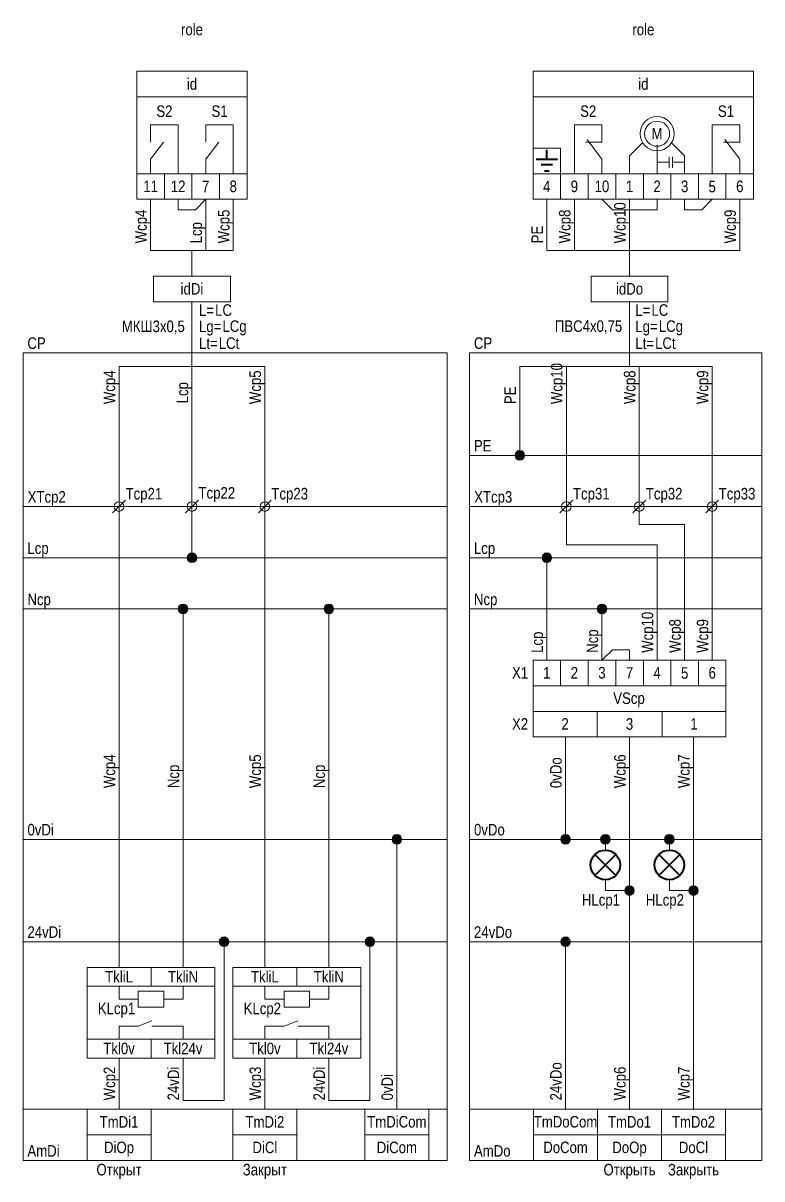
# Model space of a CAD drawing. Header units: millimetres. Extents: x 20 to 403, y -186 to -5.
# Drawn here: x 108.2 to 223.7, y -186.1 to -5.5 of the extents above; entities that cross this region are included whole.
import ezdxf

# ---------------------------------------------------------------- set-up
doc = ezdxf.new("R2010")
doc.units = ezdxf.units.MM
doc.header["$MEASUREMENT"] = 0
doc.linetypes.add('1_1', pattern=[2000, 1000, -1000])
doc.linetypes.add('4_2_1_2', pattern=[6702.777624, 3527.777672, -1763.888836, 0, -1411.111116])
for name, color, linetype in [('cp_params_di', 7, 'Continuous'), ('cp_params_do', 7, 'Continuous'), ('cp_static_ai', 7, 'Continuous'), ('cp_static_di', 7, 'Continuous'), ('cp_static_do', 7, 'Continuous'), ('id_hint', 7, 'Continuous'), ('id_params_di', 7, 'Continuous'), ('id_params_do', 7, 'Continuous'), ('id_static_di', 7, 'Continuous'), ('id_static_do', 7, 'Continuous')]:
    doc.layers.add(name, color=color, linetype=linetype)
doc.styles.add('СГЕНЕРИР_СТИЛЬ_1', font='ARIALN.TTF')

msp = doc.modelspace()

# ---------------------------------------------------------------- hatches: boundary and pattern name
at = {"layer": 'cp_static_di', "linetype": 'Continuous', "lineweight": 0, "true_color": 0x000000}
for points in [[(133.89, -89), (133.94, -89.29), (134.11, -89.53), (134.35, -89.69), (134.64, -89.75), (134.92, -89.69), (135.17, -89.53), (135.33, -89.29), (135.39, -89), (135.33, -88.71), (135.17, -88.47), (134.92, -88.31), (134.64, -88.25), (134.35, -88.31), (134.11, -88.47), (133.94, -88.71)], [(132.49, -97), (132.54, -97.29), (132.71, -97.53), (132.95, -97.69), (133.24, -97.75), (133.52, -97.69), (133.77, -97.53), (133.93, -97.29), (133.99, -97), (133.93, -96.71), (133.77, -96.47), (133.52, -96.31), (133.24, -96.25), (132.95, -96.31), (132.71, -96.47), (132.54, -96.71)], [(155.29, -97), (155.34, -97.29), (155.51, -97.53), (155.75, -97.69), (156.04, -97.75), (156.32, -97.69), (156.57, -97.53), (156.73, -97.29), (156.79, -97), (156.73, -96.71), (156.57, -96.47), (156.32, -96.31), (156.04, -96.25), (155.75, -96.31), (155.51, -96.47), (155.34, -96.71)], [(165.92, -133), (165.98, -133.29), (166.14, -133.53), (166.39, -133.69), (166.67, -133.75), (166.96, -133.69), (167.21, -133.53), (167.37, -133.29), (167.42, -133), (167.37, -132.71), (167.21, -132.47), (166.96, -132.31), (166.67, -132.25), (166.39, -132.31), (166.14, -132.47), (165.98, -132.71)], [(138.91, -149), (138.97, -149.29), (139.13, -149.53), (139.37, -149.69), (139.66, -149.75), (139.95, -149.69), (140.19, -149.53), (140.35, -149.29), (140.41, -149), (140.35, -148.71), (140.19, -148.47), (139.95, -148.31), (139.66, -148.25), (139.37, -148.31), (139.13, -148.47), (138.97, -148.71)], [(161.71, -149), (161.77, -149.29), (161.93, -149.53), (162.17, -149.69), (162.46, -149.75), (162.75, -149.69), (162.99, -149.53), (163.15, -149.29), (163.21, -149), (163.15, -148.71), (162.99, -148.47), (162.75, -148.31), (162.46, -148.25), (162.17, -148.31), (161.93, -148.47), (161.77, -148.71)]]:
    msp.add_hatch(color=18, dxfattribs=at).paths.add_polyline_path(points)
at = {"layer": 'cp_static_do', "linetype": 'Continuous', "lineweight": 0, "true_color": 0x000000}
for points in [[(185.15, -73), (185.21, -73.29), (185.37, -73.53), (185.62, -73.69), (185.9, -73.75), (186.19, -73.69), (186.43, -73.53), (186.6, -73.29), (186.65, -73), (186.6, -72.71), (186.43, -72.47), (186.19, -72.31), (185.9, -72.25), (185.62, -72.31), (185.37, -72.47), (185.21, -72.71)], [(189.37, -89), (189.43, -89.29), (189.59, -89.53), (189.84, -89.69), (190.12, -89.75), (190.41, -89.69), (190.65, -89.53), (190.82, -89.29), (190.87, -89), (190.82, -88.71), (190.65, -88.47), (190.41, -88.31), (190.12, -88.25), (189.84, -88.31), (189.59, -88.47), (189.43, -88.71)], [(197.99, -97), (198.05, -97.29), (198.21, -97.53), (198.45, -97.69), (198.74, -97.75), (199.03, -97.69), (199.27, -97.53), (199.43, -97.29), (199.49, -97), (199.43, -96.71), (199.27, -96.47), (199.03, -96.31), (198.74, -96.25), (198.45, -96.31), (198.21, -96.47), (198.05, -96.71)], [(192.3, -133), (192.36, -133.29), (192.52, -133.53), (192.76, -133.69), (193.05, -133.75), (193.34, -133.69), (193.58, -133.53), (193.74, -133.29), (193.8, -133), (193.74, -132.71), (193.58, -132.47), (193.34, -132.31), (193.05, -132.25), (192.76, -132.31), (192.52, -132.47), (192.36, -132.71)], [(198.53, -133), (198.59, -133.29), (198.75, -133.53), (198.99, -133.69), (199.28, -133.75), (199.57, -133.69), (199.81, -133.53), (199.97, -133.29), (200.03, -133), (199.97, -132.71), (199.81, -132.47), (199.57, -132.31), (199.28, -132.25), (198.99, -132.31), (198.75, -132.47), (198.59, -132.71)], [(208.53, -133), (208.59, -133.29), (208.75, -133.53), (208.99, -133.69), (209.28, -133.75), (209.57, -133.69), (209.81, -133.53), (209.97, -133.29), (210.03, -133), (209.97, -132.71), (209.81, -132.47), (209.57, -132.31), (209.28, -132.25), (208.99, -132.31), (208.75, -132.47), (208.59, -132.71)], [(202.3, -141), (202.36, -141.29), (202.52, -141.53), (202.76, -141.69), (203.05, -141.75), (203.34, -141.69), (203.58, -141.53), (203.74, -141.29), (203.8, -141), (203.74, -140.71), (203.58, -140.47), (203.34, -140.31), (203.05, -140.25), (202.76, -140.31), (202.52, -140.47), (202.36, -140.71)], [(212.3, -141), (212.36, -141.29), (212.52, -141.53), (212.76, -141.69), (213.05, -141.75), (213.34, -141.69), (213.58, -141.53), (213.74, -141.29), (213.8, -141), (213.74, -140.71), (213.58, -140.47), (213.34, -140.31), (213.05, -140.25), (212.76, -140.31), (212.52, -140.47), (212.36, -140.71)], [(192.3, -149), (192.36, -149.29), (192.52, -149.53), (192.76, -149.69), (193.05, -149.75), (193.34, -149.69), (193.58, -149.53), (193.74, -149.29), (193.8, -149), (193.74, -148.71), (193.58, -148.47), (193.34, -148.31), (193.05, -148.25), (192.76, -148.31), (192.52, -148.47), (192.36, -148.71)]]:
    msp.add_hatch(color=18, dxfattribs=at).paths.add_polyline_path(points)

# ---------------------------------------------------------------- linework, layer by layer
at = {"layer": 'cp_static_ai', "color": 7, "linetype": 'Continuous', "lineweight": 15, "ltscale": 100}
msp.add_line((178.05, -73), (223.75, -73), dxfattribs=at)
at = {"layer": 'cp_static_di', "color": 7, "linetype": '1_1', "lineweight": 15, "ltscale": 100}
for p, q in [((174.56, -57), (108.24, -57)), ((108.24, -57), (108.24, -183.18)), ((174.56, -57), (174.56, -183.18))]:
    msp.add_line(p, q, dxfattribs=at)
at = {"layer": 'cp_static_di', "color": 7, "linetype": 'Continuous', "lineweight": 15, "ltscale": 100}
for p, q in [((123.24, -59.14), (146.04, -59.14)), ((123.24, -59.14), (123.24, -153)), ((134.64, -59.14), (134.64, -80.88)), ((146.04, -81), (146.04, -59.14)), ((123.24, -81), (123.24, -67.14)), ((146.04, -67.14), (146.04, -153)), ((122.24, -82), (124.24, -80)), ((133.64, -82), (135.64, -80)), ((134.64, -80.88), (134.64, -88.25)), ((145.04, -82), (147.04, -80)), ((108.24, -89), (174.56, -89)), ((108.24, -97), (174.56, -97)), ((133.24, -153), (133.24, -97.75)), ((156.04, -153), (156.04, -97.75)), ((108.24, -133), (174.56, -133)), ((166.67, -133.75), (166.67, -175.18)), ((108.24, -149), (174.56, -149)), ((139.66, -173.82), (139.66, -149.75)), ((162.46, -173.82), (162.46, -149.75)), ((123.24, -167.18), (123.24, -175.18)), ((133.24, -167.18), (133.24, -173.82)), ((146.04, -167.18), (146.04, -175.18)), ((156.04, -167.18), (156.04, -173.82)), ((133.24, -173.82), (139.66, -173.82)), ((156.04, -173.82), (162.46, -173.82)), ((108.24, -175.18), (174.56, -175.18)), ((108.24, -183.18), (174.56, -183.18))]:
    msp.add_line(p, q, dxfattribs=at)
at = {"layer": 'cp_static_di', "color": 7, "linetype": '4_2_1_2', "lineweight": 15, "ltscale": 100}
msp.add_line((108.24, -81), (174.56, -81), dxfattribs=at)
at = {"layer": 'cp_static_di', "color": 7, "linetype": 'Continuous', "lineweight": 15, "ltscale": 100}
for points in [[(118.24, -167.18), (138.24, -167.18), (138.24, -153), (118.24, -153)], [(118.24, -155.96), (128.24, -155.96), (128.24, -153), (118.24, -153)], [(128.24, -155.96), (138.24, -155.96), (138.24, -153), (128.24, -153)], [(141.04, -167.18), (161.04, -167.18), (161.04, -153), (141.04, -153)], [(141.04, -155.96), (151.04, -155.96), (151.04, -153), (141.04, -153)], [(151.04, -155.96), (161.04, -155.96), (161.04, -153), (151.04, -153)], [(130.24, -156.72), (130.24, -159.21), (126.24, -159.21), (126.24, -156.72)], [(153.04, -156.72), (153.04, -159.21), (149.04, -159.21), (149.04, -156.72)], [(118.24, -167.18), (128.24, -167.18), (128.24, -164.21), (118.24, -164.21)], [(128.24, -167.18), (138.24, -167.18), (138.24, -164.21), (128.24, -164.21)], [(141.04, -167.18), (151.04, -167.18), (151.04, -164.21), (141.04, -164.21)], [(151.04, -167.18), (161.04, -167.18), (161.04, -164.21), (151.04, -164.21)], [(118.24, -175.18), (128.24, -175.18), (128.24, -179.18), (118.24, -179.18)], [(141.04, -175.18), (151.04, -175.18), (151.04, -179.18), (141.04, -179.18)], [(161.67, -175.18), (171.67, -175.18), (171.67, -179.18), (161.67, -179.18)], [(118.24, -179.18), (128.24, -179.18), (128.24, -183.18), (118.24, -183.18)], [(141.04, -179.18), (151.04, -179.18), (151.04, -183.18), (141.04, -183.18)], [(161.67, -179.18), (171.67, -179.18), (171.67, -183.18), (161.67, -183.18)]]:
    msp.add_lwpolyline(points, close=True, dxfattribs=at)
for points in [[(123.24, -155.96), (123.24, -157.96), (126.24, -157.96)], [(133.24, -155.96), (133.24, -157.96), (130.24, -157.96)], [(146.04, -155.96), (146.04, -157.96), (149.04, -157.96)], [(156.04, -155.96), (156.04, -157.96), (153.04, -157.96)], [(123.24, -164.21), (123.24, -162.18), (126.24, -162.18)], [(126.24, -162.18), (128.38, -161.35)], [(130.24, -162.18), (128.38, -162.18)], [(133.24, -164.21), (133.24, -162.18), (130.24, -162.18)], [(146.04, -164.21), (146.04, -162.18), (149.04, -162.18)], [(149.04, -162.18), (151.18, -161.35)], [(153.04, -162.18), (151.18, -162.18)], [(156.04, -164.21), (156.04, -162.18), (153.04, -162.18)]]:
    msp.add_lwpolyline(points, dxfattribs=at)
for centre, radius in [((123.24, -81), 0.752), ((134.64, -81), 0.752), ((146.04, -81), 0.752), ((134.64, -89), 0.75), ((133.24, -97), 0.75), ((156.04, -97), 0.75), ((166.67, -133), 0.75), ((139.66, -149), 0.75), ((162.46, -149), 0.75)]:
    msp.add_circle(centre, radius, dxfattribs=at)
at = {"layer": 'cp_static_do', "color": 7, "linetype": '1_1', "lineweight": 15, "ltscale": 100}
for p, q in [((223.75, -57), (178.05, -57)), ((178.05, -57), (178.05, -183.18)), ((223.75, -57), (223.75, -183.18))]:
    msp.add_line(p, q, dxfattribs=at)
at = {"layer": 'cp_static_do', "color": 7, "linetype": 'Continuous', "lineweight": 15, "ltscale": 100}
for p, q in [((185.9, -59.14), (215.98, -59.14)), ((185.9, -72.25), (185.9, -59.14)), ((193.18, -81), (193.18, -59.14)), ((204.58, -81), (204.58, -59.14)), ((215.98, -81), (215.98, -59.14)), ((192.18, -82), (194.18, -80)), ((193.18, -81), (193.18, -87)), ((203.58, -82), (205.58, -80)), ((204.58, -81), (204.58, -83.82)), ((214.98, -82), (216.98, -80)), ((215.98, -81), (215.98, -105)), ((204.58, -83.82), (211.67, -83.82)), ((211.67, -83.82), (211.67, -105)), ((193.18, -87), (207.36, -87)), ((207.36, -87), (207.36, -105)), ((178.05, -89), (223.75, -89)), ((190.12, -105), (190.12, -89.75)), ((178.05, -97), (223.75, -97)), ((198.74, -105), (198.74, -97.75)), ((198.74, -105), (200.37, -103.37)), ((200.37, -103.37), (203.05, -103.37)), ((203.05, -103.37), (203.05, -105)), ((193.05, -132.25), (193.05, -117)), ((203.05, -117), (203.05, -175.18)), ((213.05, -117), (213.05, -175.18)), ((178.05, -133), (223.75, -133)), ((199.28, -134.69), (199.28, -133.75)), ((209.28, -134.69), (209.28, -133.75)), ((199.28, -139.31), (199.28, -141)), ((209.28, -139.31), (209.28, -141)), ((199.28, -141), (202.3, -141)), ((209.28, -141), (212.3, -141)), ((178.05, -149), (223.75, -149)), ((193.05, -149.75), (193.05, -175.18)), ((178.05, -175.18), (223.75, -175.18)), ((178.05, -183.18), (223.75, -183.18))]:
    msp.add_line(p, q, dxfattribs=at)
at = {"layer": 'cp_static_do', "color": 7, "linetype": '4_2_1_2', "lineweight": 15, "ltscale": 100}
msp.add_line((178.05, -81), (223.75, -81), dxfattribs=at)
at = {"layer": 'cp_static_do', "color": 7, "linetype": 'Continuous', "lineweight": 40, "ltscale": 100}
for p, q in [((200.91, -135.37), (197.65, -138.63)), ((200.91, -138.63), (197.65, -135.37)), ((210.91, -135.37), (207.65, -138.63)), ((210.91, -138.63), (207.65, -135.37))]:
    msp.add_line(p, q, dxfattribs=at)
at = {"layer": 'cp_static_do', "color": 7, "linetype": 'Continuous', "lineweight": 15, "ltscale": 100}
for points in [[(187.97, -109), (192.28, -109), (192.28, -105), (187.97, -105)], [(192.28, -109), (196.59, -109), (196.59, -105), (192.28, -105)], [(196.59, -109), (200.9, -109), (200.9, -105), (196.59, -105)], [(200.9, -109), (205.21, -109), (205.21, -105), (200.9, -105)], [(205.21, -109), (209.51, -109), (209.51, -105), (205.21, -105)], [(209.51, -109), (213.82, -109), (213.82, -105), (209.51, -105)], [(213.82, -109), (218.13, -109), (218.13, -105), (213.82, -105)], [(187.97, -113), (218.13, -113), (218.13, -109), (187.97, -109)], [(187.97, -113), (197.97, -113), (197.97, -117), (187.97, -117)], [(197.97, -113), (208.13, -113), (208.13, -117), (197.97, -117)], [(208.13, -113), (218.13, -113), (218.13, -117), (208.13, -117)], [(188.05, -175.18), (198.05, -175.18), (198.05, -179.18), (188.05, -179.18)], [(198.05, -175.18), (208.05, -175.18), (208.05, -179.18), (198.05, -179.18)], [(208.05, -175.18), (218.05, -175.18), (218.05, -179.18), (208.05, -179.18)], [(188.05, -179.18), (198.05, -179.18), (198.05, -183.18), (188.05, -183.18)], [(198.05, -179.18), (208.05, -179.18), (208.05, -183.18), (198.05, -183.18)], [(208.05, -179.18), (218.05, -179.18), (218.05, -183.18), (208.05, -183.18)]]:
    msp.add_lwpolyline(points, close=True, dxfattribs=at)
for centre, radius in [((185.9, -73), 0.75), ((193.18, -81), 0.752), ((204.58, -81), 0.752), ((215.98, -81), 0.752), ((190.12, -89), 0.75), ((198.74, -97), 0.75), ((193.05, -133), 0.75), ((199.28, -133), 0.75), ((209.28, -133), 0.75), ((203.05, -141), 0.75), ((213.05, -141), 0.75), ((193.05, -149), 0.75)]:
    msp.add_circle(centre, radius, dxfattribs=at)
at = {"layer": 'cp_static_do', "color": 7, "linetype": 'Continuous', "lineweight": 40, "ltscale": 100}
for centre in [(199.28, -137), (209.28, -137)]:
    msp.add_circle(centre, 2.31, dxfattribs=at)
at = {"layer": 'id_hint', "color": 7, "linetype": 'Continuous', "lineweight": 40, "ltscale": 100}
for p, q in [((190.13, -26.72), (190.13, -25.26)), ((188.47, -26.72), (191.78, -26.72)), ((189.25, -27.58), (190.13, -27.58)), ((189.77, -28.53), (190.13, -28.53)), ((190.13, -27.58), (191.01, -27.58)), ((190.13, -28.53), (190.49, -28.53))]:
    msp.add_line(p, q, dxfattribs=at)
at = {"layer": 'id_static_di', "color": 7, "linetype": '1_1', "lineweight": 15, "ltscale": 100}
for p, q in [((126.02, -17), (126.02, -29)), ((143.25, -29), (143.25, -17))]:
    msp.add_line(p, q, dxfattribs=at)
at = {"layer": 'id_static_di', "color": 7, "linetype": 'Continuous', "lineweight": 15, "ltscale": 100}
for p, q in [((132.48, -21.38), (128.17, -21.38)), ((128.17, -21.38), (128.17, -24.07)), ((132.48, -29), (132.48, -21.38)), ((141.1, -21.38), (136.79, -21.38)), ((136.79, -21.38), (136.79, -24.07)), ((141.1, -29), (141.1, -21.38)), ((130.2, -24.07), (128.17, -26.74)), ((138.82, -24.07), (136.79, -26.74)), ((128.17, -26.74), (128.17, -29)), ((136.79, -26.74), (136.79, -29)), ((128.17, -41), (128.17, -33)), ((132.48, -34.63), (132.48, -33)), ((136.79, -33), (135.17, -34.63)), ((136.79, -41), (136.79, -33)), ((141.1, -41), (141.1, -33)), ((135.17, -34.63), (132.48, -34.63)), ((128.17, -41), (141.1, -41)), ((134.64, -45), (134.64, -41)), ((134.64, -59.14), (134.64, -49))]:
    msp.add_line(p, q, dxfattribs=at)
for points in [[(126.02, -17), (143.25, -17), (143.25, -13), (126.02, -13)], [(126.02, -33), (130.33, -33), (130.33, -29), (126.02, -29)], [(130.33, -33), (134.64, -33), (134.64, -29), (130.33, -29)], [(134.64, -33), (138.95, -33), (138.95, -29), (134.64, -29)], [(138.95, -33), (143.25, -33), (143.25, -29), (138.95, -29)], [(128.64, -49), (140.64, -49), (140.64, -45), (128.64, -45)]]:
    msp.add_lwpolyline(points, close=True, dxfattribs=at)
at = {"layer": 'id_static_do', "color": 7, "linetype": '1_1', "lineweight": 15, "ltscale": 100}
for p, q in [((187.97, -17), (187.97, -29)), ((222.44, -29), (222.44, -17))]:
    msp.add_line(p, q, dxfattribs=at)
at = {"layer": 'id_static_do', "color": 7, "linetype": 'Continuous', "lineweight": 15, "ltscale": 100}
for p, q in [((194.43, -29), (194.43, -21.38)), ((198.74, -21.38), (194.43, -21.38)), ((198.74, -21.38), (198.74, -24.07)), ((215.98, -29), (215.98, -21.38)), ((220.29, -21.38), (215.98, -21.38)), ((220.29, -21.38), (220.29, -24.07)), ((196.19, -24.07), (198.74, -24.07)), ((196.42, -23.67), (198.74, -26.74)), ((205.09, -24.16), (203.05, -26.19)), ((207.36, -24.56), (207.36, -29)), ((209.63, -24.16), (211.67, -26.19)), ((217.74, -24.07), (220.29, -24.07)), ((217.97, -23.67), (220.29, -26.74)), ((198.74, -26.74), (198.74, -29)), ((203.05, -26.19), (203.05, -29)), ((209.26, -26.35), (209.26, -28.07)), ((209.76, -26.35), (209.76, -28.07)), ((211.67, -26.19), (211.67, -29)), ((220.29, -26.74), (220.29, -29)), ((207.36, -27.21), (209.26, -27.21)), ((209.76, -27.21), (211.67, -27.21)), ((190.12, -41), (190.12, -33)), ((194.43, -41), (194.43, -33)), ((198.74, -33), (200.37, -34.63)), ((203.05, -41), (203.05, -33)), ((207.36, -34.63), (207.36, -33)), ((211.67, -34.63), (211.67, -33)), ((215.98, -33), (214.35, -34.63)), ((220.29, -41), (220.29, -33)), ((207.36, -34.63), (200.37, -34.63)), ((214.35, -34.63), (211.67, -34.63)), ((190.12, -41), (220.29, -41)), ((203.05, -45), (203.05, -41)), ((203.05, -59.14), (203.05, -49))]:
    msp.add_line(p, q, dxfattribs=at)
for points in [[(187.97, -17), (222.44, -17), (222.44, -13), (187.97, -13)], [(187.97, -29), (192.28, -29), (192.28, -25), (187.97, -25)], [(187.97, -33), (192.28, -33), (192.28, -29), (187.97, -29)], [(192.28, -33), (196.59, -33), (196.59, -29), (192.28, -29)], [(196.59, -33), (200.9, -33), (200.9, -29), (196.59, -29)], [(200.9, -33), (205.21, -33), (205.21, -29), (200.9, -29)], [(205.21, -33), (209.51, -33), (209.51, -29), (205.21, -29)], [(209.51, -33), (213.82, -33), (213.82, -29), (209.51, -29)], [(213.82, -33), (218.13, -33), (218.13, -29), (213.82, -29)], [(218.13, -33), (222.44, -33), (222.44, -29), (218.13, -29)], [(197.05, -49), (209.05, -49), (209.05, -45), (197.05, -45)]]:
    msp.add_lwpolyline(points, close=True, dxfattribs=at)
for radius in [2.67, 1.96]:
    msp.add_circle((207.36, -22.75), radius, dxfattribs=at)

# ---------------------------------------------------------------- texts
at = {"layer": 'cp_params_di', "color": 7, "linetype": 'Continuous', "lineweight": 15, "char_height": 1.8, "style": 'СГЕНЕРИР_СТИЛЬ_1'}
for s, insert, attachment_point in [('\\A1;{\\pqc;\\fArial Narrow|b0|i0|c204|p34;CP}', (110.34, -54.57), 2), ('\\A1;{\\pqr;\\fArial Narrow|b0|i0|c204|p34;X\\fArial Narrow|b0|i0|c204|p34;T\\fArial Narrow|b0|i0|c204|p34;cp2}', (114.91, -78.59), 3), ('\\A1;{\\pql;\\fArial Narrow|b0|i0|c204|p34;T\\fArial Narrow|b0|i0|c204|p34;cp21}', (124.26, -78.09), 1), ('\\A1;{\\pql;\\fArial Narrow|b0|i0|c204|p34;T\\fArial Narrow|b0|i0|c204|p34;cp22}', (135.66, -77.97), 1), ('\\A1;{\\pql;\\fArial Narrow|b0|i0|c204|p34;T\\fArial Narrow|b0|i0|c204|p34;cp23}', (147.06, -78.09), 1), ('\\A1;{\\pqc;\\fArial Narrow|b0|i0|c204|p34;L\\fArial Narrow|b0|i0|c204|p34;cp}', (110.57, -86.6), 2), ('\\A1;{\\pqc;\\fArial Narrow|b0|i0|c204|p34;N\\fArial Narrow|b0|i0|c204|p34;cp}', (110.75, -94.6), 2), ('\\A1;{\\pqc;\\fArial Narrow|b0|i0|c204|p34;0v\\fArial Narrow|b0|i0|c204|p34;Di}', (110.98, -130.59), 2), ('\\A1;{\\pqc;\\fArial Narrow|b0|i0|c204|p34;24v\\fArial Narrow|b0|i0|c204|p34;Di}', (111.55, -146.59), 2), ('\\A1;{\\pqc;\\fArial Narrow|b0|i0|c204|p34;TkliL}', (123.24, -153.56), 2), ('\\A1;{\\pqc;\\fArial Narrow|b0|i0|c204|p34;T\\fArial Narrow|b0|i0|c204|p34;kliN}', (133.24, -153.56), 2), ('\\A1;{\\pqc;\\fArial Narrow|b0|i0|c204|p34;TkliL}', (146.04, -153.56), 2), ('\\A1;{\\pqc;\\fArial Narrow|b0|i0|c204|p34;T\\fArial Narrow|b0|i0|c204|p34;kliN}', (156.04, -153.56), 2), ('\\A1;{\\pqc;\\fArial Narrow|b0|i0|c204|p34;KLcp\\fArial Narrow|b0|i0|c204|p34;1}', (122.84, -158.52), 2), ('\\A1;{\\pqc;\\fArial Narrow|b0|i0|c204|p34;KLcp\\fArial Narrow|b0|i0|c204|p34;2}', (145.64, -158.52), 2), ('\\A1;{\\pqc;\\fArial Narrow|b0|i0|c204|p34;T\\fArial Narrow|b0|i0|c204|p34;kl0v}', (123.24, -164.77), 2), ('\\A1;{\\pqc;\\fArial Narrow|b0|i0|c204|p34;Tkl\\fArial Narrow|b0|i0|c204|p34;24v}', (133.24, -164.77), 2), ('\\A1;{\\pqc;\\fArial Narrow|b0|i0|c204|p34;T\\fArial Narrow|b0|i0|c204|p34;kl0v}', (146.04, -164.77), 2), ('\\A1;{\\pqc;\\fArial Narrow|b0|i0|c204|p34;Tkl24v}', (156.04, -164.77), 2), ('\\A1;{\\pqc;\\fArial Narrow|b0|i0|c204|p34;Tm\\fArial Narrow|b0|i0|c204|p34;Di\\fArial Narrow|b0|i0|c204|p34;1}', (123.24, -176.25), 2), ('\\A1;{\\pqc;\\fArial Narrow|b0|i0|c204|p34;TmDi2}', (146.04, -176.25), 2), ('\\A1;{\\pqc;\\fArial Narrow|b0|i0|c204|p34;TmDiCom}', (166.67, -176.23), 2), ('\\A1;{\\pqc;\\fArial Narrow|b0|i0|c204|p34;Di\\fArial Narrow|b0|i0|c204|p34;Op}', (123.24, -180.23), 2), ('\\A1;{\\pqc;\\fArial Narrow|b0|i0|c204|p34;DiCl}', (146.04, -180.23), 2), ('\\A1;{\\pqc;\\fArial Narrow|b0|i0|c204|p34;DiCom}', (166.67, -180.23), 2), ('\\A1;{\\pqc;\\fArial Narrow|b0|i0|c204|p34;Am\\fArial Narrow|b0|i0|c204|p34;Di}', (111.43, -180.78), 2)]:
    msp.add_mtext(s, dxfattribs=dict(at, insert=insert, attachment_point=attachment_point))
at = {"layer": 'cp_params_di', "color": 7, "linetype": 'Continuous', "lineweight": 15, "char_height": 1.8, "attachment_point": 1, "rotation": 90, "style": 'СГЕНЕРИР_СТИЛЬ_1'}
for s, insert in [('\\A1;{\\pql;\\fArial Narrow|b0|i0|c204|p34;Wcp\\fArial Narrow|b0|i0|c204|p34;4}', (120.84, -65)), ('\\A1;{\\pql;\\fArial Narrow|b0|i0|c204|p34;Wcp\\fArial Narrow|b0|i0|c204|p34;5}', (143.63, -65)), ('\\A1;{\\pql;\\fArial Narrow|b0|i0|c204|p34;L\\fArial Narrow|b0|i0|c204|p34;cp}', (132.24, -64.88)), ('\\A1;{\\pql;\\fArial Narrow|b0|i0|c204|p34;Wcp\\fArial Narrow|b0|i0|c204|p34;4}', (120.84, -125)), ('\\A1;{\\pql;\\fArial Narrow|b0|i0|c204|p34;Wcp\\fArial Narrow|b0|i0|c204|p34;5}', (143.63, -125)), ('\\A1;{\\pql;\\fArial Narrow|b0|i0|c204|p34;N\\fArial Narrow|b0|i0|c204|p34;cp}', (130.84, -125)), ('\\A1;{\\pql;\\fArial Narrow|b0|i0|c204|p34;N\\fArial Narrow|b0|i0|c204|p34;cp}', (153.63, -125)), ('\\A1;{\\pql;\\fArial Narrow|b0|i0|c204|p34;Wcp\\fArial Narrow|b0|i0|c204|p34;2}', (120.83, -173.79)), ('\\A1;{\\pql;\\fArial Narrow|b0|i0|c204|p34;24v\\fArial Narrow|b0|i0|c204|p34;Di}', (130.83, -173.79)), ('\\A1;{\\pql;\\fArial Narrow|b0|i0|c204|p34;Wcp\\fArial Narrow|b0|i0|c204|p34;3}', (143.63, -173.79)), ('\\A1;{\\pql;\\fArial Narrow|b0|i0|c204|p34;24v\\fArial Narrow|b0|i0|c204|p34;Di}', (153.63, -173.79)), ('\\A1;{\\pql;\\fArial Narrow|b0|i0|c204|p34;0v\\fArial Narrow|b0|i0|c204|p34;Di}', (164.27, -173.79))]:
    msp.add_mtext(s, dxfattribs=dict(at, insert=insert))
at = {"layer": 'cp_params_do', "color": 7, "linetype": 'Continuous', "lineweight": 15, "style": 'СГЕНЕРИР_СТИЛЬ_1'}
for s, insert, char_height, attachment_point in [('\\A1;{\\pqc;\\fArial Narrow|b0|i0|c204|p34;C\\fArial Narrow|b0|i0|c204|p34;P}', (180.15, -54.57), 1.8, 2), ('\\A1;{\\pqr;\\fArial Narrow|b0|i0|c204|p34;X\\fArial Narrow|b0|i0|c204|p34;Tc\\fArial Narrow|b0|i0|c204|p34;p\\fArial Narrow|b0|i0|c204|p34;3}', (184.72, -78.59), 1.8, 3), ('\\A1;{\\pql;\\fArial Narrow|b0|i0|c204|p34;Tcp31}', (194.21, -78.09), 1.8, 1), ('\\A1;{\\pql;\\fArial Narrow|b0|i0|c204|p34;Tcp32}', (205.6, -78.09), 1.8, 1), ('\\A1;{\\pql;\\fArial Narrow|b0|i0|c204|p34;Tcp3\\fArial Narrow|b0|i0|c204|p34;3}', (217, -78.09), 1.8, 1), ('\\A1;{\\pqc;\\fArial Narrow|b0|i0|c204|p34;L\\fArial Narrow|b0|i0|c204|p34;c\\fArial Narrow|b0|i0|c204|p34;p}', (180.38, -86.6), 1.8, 2), ('\\A1;{\\pqc;\\fArial Narrow|b0|i0|c204|p34;N\\fArial Narrow|b0|i0|c204|p34;c\\fArial Narrow|b0|i0|c204|p34;p}', (180.56, -94.6), 1.8, 2), ('\\A1;{\\pqc;\\fArial Narrow|b0|i0|c204|p34;VS\\fArial Narrow|b0|i0|c204|p34;c\\fArial Narrow|b0|i0|c204|p34;p}', (202.97, -110.05), 1.8, 2), ('\\A1;{\\pqc;\\fArial Narrow|b0|i0|c204|p34;0v\\fArial Narrow|b0|i0|c204|p34;Do}', (181.14, -130.59), 1.8, 2), ('\\A1;{\\pqc;\\fArial Narrow|b0|i0|c204|p34;HL\\fArial Narrow|b0|i0|c204|p34;cp1}', (198.58, -141.56), 1.8, 2), ('\\A1;{\\pqc;\\fArial Narrow|b0|i0|c204|p34;HL\\fArial Narrow|b0|i0|c204|p34;cp2}', (208.58, -141.56), 1.8, 2), ('\\A1;{\\pqc;\\fArial Narrow|b0|i0|c204|p34;24v\\fArial Narrow|b0|i0|c204|p34;Do}', (181.71, -146.59), 1.8, 2), ('\\A1;{\\pqc;\\fArial Narrow|b0|i0|c204|p34;Tm\\fArial Narrow|b0|i0|c204|p34;DoCom}', (193.05, -176.23), 1.79, 2), ('\\A1;{\\pqc;\\fArial Narrow|b0|i0|c204|p34;TmDo1}', (203.05, -176.25), 1.8, 2), ('\\A1;{\\pqc;\\fArial Narrow|b0|i0|c204|p34;TmDo2}', (213.05, -176.25), 1.8, 2), ('\\A1;{\\pqc;\\fArial Narrow|b0|i0|c204|p34;DoCom}', (193.05, -180.23), 1.79, 2), ('\\A1;{\\pqc;\\fArial Narrow|b0|i0|c204|p34;Do\\fArial Narrow|b0|i0|c204|p34;Op}', (203.05, -180.23), 1.8, 2), ('\\A1;{\\pqc;\\fArial Narrow|b0|i0|c204|p34;Do\\fArial Narrow|b0|i0|c204|p34;Cl}', (213.05, -180.23), 1.8, 2), ('\\A1;{\\pqc;\\fArial Narrow|b0|i0|c204|p34;Am\\fArial Narrow|b0|i0|c204|p34;Do}', (181.59, -180.78), 1.8, 2)]:
    msp.add_mtext(s, dxfattribs=dict(at, insert=insert, char_height=char_height, attachment_point=attachment_point))
at = {"layer": 'cp_params_do', "color": 7, "linetype": 'Continuous', "lineweight": 15, "char_height": 1.8, "attachment_point": 1, "rotation": 90, "style": 'СГЕНЕРИР_СТИЛЬ_1'}
for s, insert in [('\\A1;{\\pql;\\fArial Narrow|b0|i0|c204|p34;Wcp10}', (190.77, -65)), ('\\A1;{\\pql;\\fArial Narrow|b0|i0|c204|p34;W\\fArial Narrow|b0|i0|c204|p34;c\\fArial Narrow|b0|i0|c204|p34;p\\fArial Narrow|b0|i0|c204|p34;8}', (202.17, -65)), ('\\A1;{\\pql;\\fArial Narrow|b0|i0|c204|p34;W\\fArial Narrow|b0|i0|c204|p34;c\\fArial Narrow|b0|i0|c204|p34;p\\fArial Narrow|b0|i0|c204|p34;9}', (213.57, -65)), ('\\A1;{\\pql;\\fArial Narrow|b0|i0|c204|p34;PE}', (183.5, -65)), ('\\A1;{\\pql;\\fArial Narrow|b0|i0|c204|p34;Wcp10}', (204.95, -103.86)), ('\\A1;{\\pql;\\fArial Narrow|b0|i0|c204|p34;Wcp\\fArial Narrow|b0|i0|c204|p34;8}', (209.26, -103.86)), ('\\A1;{\\pql;\\fArial Narrow|b0|i0|c204|p34;Wcp\\fArial Narrow|b0|i0|c204|p34;9}', (213.57, -103.86)), ('\\A1;{\\pql;\\fArial Narrow|b0|i0|c204|p34;L\\fArial Narrow|b0|i0|c204|p34;c\\fArial Narrow|b0|i0|c204|p34;p}', (187.72, -103.86)), ('\\A1;{\\pql;\\fArial Narrow|b0|i0|c204|p34;N\\fArial Narrow|b0|i0|c204|p34;c\\fArial Narrow|b0|i0|c204|p34;p}', (196.34, -103.86)), ('\\A1;{\\pql;\\fArial Narrow|b0|i0|c204|p34;0v\\fArial Narrow|b0|i0|c204|p34;Do}', (190.64, -125)), ('\\A1;{\\pql;\\fArial Narrow|b0|i0|c204|p34;Wcp\\fArial Narrow|b0|i0|c204|p34;6}', (200.64, -125)), ('\\A1;{\\pql;\\fArial Narrow|b0|i0|c204|p34;Wcp7}', (210.65, -125)), ('\\A1;{\\pql;\\fArial Narrow|b0|i0|c204|p34;24v\\fArial Narrow|b0|i0|c204|p34;Do}', (190.64, -173.79)), ('\\A1;{\\pql;\\fArial Narrow|b0|i0|c204|p34;Wcp6}', (200.64, -173.79)), ('\\A1;{\\pql;\\fArial Narrow|b0|i0|c204|p34;Wcp\\fArial Narrow|b0|i0|c204|p34;7}', (210.65, -173.79))]:
    msp.add_mtext(s, dxfattribs=dict(at, insert=insert))
at = {"layer": 'cp_static_ai', "color": 7, "linetype": 'Continuous', "lineweight": 15, "insert": (180.1, -70.6), "char_height": 1.8, "attachment_point": 2, "style": 'СГЕНЕРИР_СТИЛЬ_1'}
msp.add_mtext('\\A1;{\\pqc;\\fArial Narrow|b0|i0|c204|p34;PE}', dxfattribs=at)
at = {"layer": 'cp_static_di', "color": 7, "linetype": 'Continuous', "lineweight": 15, "char_height": 1.8, "attachment_point": 2, "style": 'СГЕНЕРИР_СТИЛЬ_1'}
for s, insert in [('\\A1;{\\pqc;\\fArial Narrow|b0|i0|c204|p34;Открыт}', (123.24, -183.71)), ('\\A1;{\\pqc;\\fArial Narrow|b0|i0|c204|p34;Закрыт}', (146.04, -183.71))]:
    msp.add_mtext(s, dxfattribs=dict(at, insert=insert))
at = {"layer": 'cp_static_do', "color": 7, "linetype": 'Continuous', "lineweight": 15, "char_height": 1.8, "attachment_point": 2, "style": 'СГЕНЕРИР_СТИЛЬ_1'}
for s, insert in [('\\A1;{\\pqc;\\fArial Narrow|b0|i0|c204|p34;X\\fArial Narrow|b0|i0|c204|p34;1}', (185.94, -106.07)), ('\\A1;{\\pqc;\\fArial Narrow|b0|i0|c204|p34;1}', (190.12, -106.07)), ('\\A1;{\\pqc;\\fArial Narrow|b0|i0|c204|p34;2}', (194.43, -106.07)), ('\\A1;{\\pqc;\\fArial Narrow|b0|i0|c204|p34;3}', (198.74, -106.07)), ('\\A1;{\\pqc;\\fArial Narrow|b0|i0|c204|p34;7}', (203.05, -106.1)), ('\\A1;{\\pqc;\\fArial Narrow|b0|i0|c204|p34;4}', (207.36, -106.08)), ('\\A1;{\\pqc;\\fArial Narrow|b0|i0|c204|p34;5}', (211.67, -106.1)), ('\\A1;{\\pqc;\\fArial Narrow|b0|i0|c204|p34;6}', (215.98, -106.07)), ('\\A1;{\\pqc;\\fArial Narrow|b0|i0|c204|p34;X2}', (185.94, -114.07)), ('\\A1;{\\pqc;\\fArial Narrow|b0|i0|c204|p34;2}', (192.97, -114.07)), ('\\A1;{\\pqc;\\fArial Narrow|b0|i0|c204|p34;3}', (203.05, -114.07)), ('\\A1;{\\pqc;\\fArial Narrow|b0|i0|c204|p34;1}', (213.13, -114.07)), ('\\A1;{\\pqc;\\fArial Narrow|b0|i0|c204|p34;Открыть}', (203.05, -183.71)), ('\\A1;{\\pqc;\\fArial Narrow|b0|i0|c204|p34;Закрыть}', (213.05, -183.71))]:
    msp.add_mtext(s, dxfattribs=dict(at, insert=insert))
at = {"layer": 'id_params_di', "color": 7, "linetype": 'Continuous', "lineweight": 15, "insert": (134.64, -5.56), "char_height": 1.8, "width": 30, "attachment_point": 2, "style": 'СГЕНЕРИР_СТИЛЬ_1'}
msp.add_mtext('\\A1;{\\pqc;\\fArial Narrow|b0|i0|c204|p34;role}', dxfattribs=at)
at = {"layer": 'id_params_di', "color": 7, "linetype": 'Continuous', "lineweight": 15, "char_height": 1.8, "style": 'СГЕНЕРИР_СТИЛЬ_1'}
for s, insert, attachment_point in [('\\A1;{\\pqc;\\fArial Narrow|b0|i0|c204|p34;id}', (134.64, -14.08), 2), ('\\A1;{\\pqc;\\fArial Narrow|b0|i0|c204|p34;id\\fArial Narrow|b0|i0|c204|p34;Di}', (134.64, -46.08), 2), ('\\A1;{\\pql;\\fArial Narrow|b0|i0|c204|p34;LC}', (138.26, -49.4), 1), ('\\A1;{\\pql;\\fArial Narrow|b0|i0|c204|p34;LCg}', (139.41, -51.91), 1), ('\\A1;{\\pql;\\fArial Narrow|b0|i0|c204|p34;LCt}', (138.83, -54.57), 1)]:
    msp.add_mtext(s, dxfattribs=dict(at, insert=insert, attachment_point=attachment_point))
at = {"layer": 'id_params_di', "color": 7, "linetype": 'Continuous', "lineweight": 15, "char_height": 1.8, "attachment_point": 1, "rotation": 90, "style": 'СГЕНЕРИР_СТИЛЬ_1'}
for s, insert in [('\\A1;{\\pql;\\fArial Narrow|b0|i0|c204|p34;Wcp\\fArial Narrow|b0|i0|c204|p34;4}', (125.77, -39.88)), ('\\A1;{\\pql;\\fArial Narrow|b0|i0|c204|p34;Wcp\\fArial Narrow|b0|i0|c204|p34;5}', (138.7, -39.88)), ('\\A1;{\\pql;\\fArial Narrow|b0|i0|c204|p34;L\\fArial Narrow|b0|i0|c204|p34;cp}', (134.39, -39.88))]:
    msp.add_mtext(s, dxfattribs=dict(at, insert=insert))
at = {"layer": 'id_params_do', "color": 7, "linetype": 'Continuous', "lineweight": 15, "insert": (205.21, -5.56), "char_height": 1.8, "width": 40, "attachment_point": 2, "style": 'СГЕНЕРИР_СТИЛЬ_1'}
msp.add_mtext('\\A1;{\\pqc;\\fArial Narrow|b0|i0|c204|p34;role}', dxfattribs=at)
at = {"layer": 'id_params_do', "color": 7, "linetype": 'Continuous', "lineweight": 15, "char_height": 1.8, "style": 'СГЕНЕРИР_СТИЛЬ_1'}
for s, insert, attachment_point in [('\\A1;{\\pqc;\\fArial Narrow|b0|i0|c204|p34;id}', (205.21, -14.08), 2), ('\\A1;{\\pqc;\\fArial Narrow|b0|i0|c204|p34;id\\fArial Narrow|b0|i0|c204|p34;Do}', (203.05, -46.08), 2), ('\\A1;{\\pql;\\fArial Narrow|b0|i0|c204|p34;LC}', (206.48, -49.4), 1), ('\\A1;{\\pql;\\fArial Narrow|b0|i0|c204|p34;LCg}', (207.63, -51.91), 1), ('\\A1;{\\pql;\\fArial Narrow|b0|i0|c204|p34;LCt}', (207.05, -54.57), 1)]:
    msp.add_mtext(s, dxfattribs=dict(at, insert=insert, attachment_point=attachment_point))
at = {"layer": 'id_params_do', "color": 7, "linetype": 'Continuous', "lineweight": 15, "char_height": 1.8, "attachment_point": 1, "rotation": 90, "style": 'СГЕНЕРИР_СТИЛЬ_1'}
for s, insert in [('\\A1;{\\pql;\\fArial Narrow|b0|i0|c204|p34;Wcp10}', (200.64, -39.88)), ('\\A1;{\\pql;\\fArial Narrow|b0|i0|c204|p34;W\\fArial Narrow|b0|i0|c204|p34;c\\fArial Narrow|b0|i0|c204|p34;p\\fArial Narrow|b0|i0|c204|p34;8}', (192.02, -39.88)), ('\\A1;{\\pql;\\fArial Narrow|b0|i0|c204|p34;W\\fArial Narrow|b0|i0|c204|p34;c\\fArial Narrow|b0|i0|c204|p34;p\\fArial Narrow|b0|i0|c204|p34;9}', (217.88, -39.88)), ('\\A1;{\\pql;\\fArial Narrow|b0|i0|c204|p34;PE}', (187.72, -39.88))]:
    msp.add_mtext(s, dxfattribs=dict(at, insert=insert))
at = {"layer": 'id_static_di', "color": 7, "linetype": 'Continuous', "lineweight": 15, "char_height": 1.8, "style": 'СГЕНЕРИР_СТИЛЬ_1'}
for s, insert, attachment_point in [('\\A1;{\\pqc;\\fArial Narrow|b0|i0|c204|p34;S\\fArial Narrow|b0|i0|c204|p34;2}', (130.33, -18.33), 2), ('\\A1;{\\pqc;\\fArial Narrow|b0|i0|c204|p34;S\\fArial Narrow|b0|i0|c204|p34;1}', (138.95, -18.33), 2), ('\\A1;{\\pqc;\\fArial Narrow|b0|i0|c204|p34;1\\fArial Narrow|b0|i0|c204|p34;1}', (128.17, -30.07), 2), ('\\A1;{\\pqc;\\fArial Narrow|b0|i0|c204|p34;12}', (132.48, -30.07), 2), ('\\A1;{\\pqc;\\fArial Narrow|b0|i0|c204|p34;7}', (136.79, -30.1), 2), ('\\A1;{\\pqc;\\fArial Narrow|b0|i0|c204|p34;8}', (141.1, -30.07), 2), ('\\A1;{\\pql;\\fArial Narrow|b0|i0|c204|p34;L=}', (135.74, -49.43), 1), ('\\A1;{\\pql;\\fArial Narrow|b0|i0|c204|p34;Lg=}', (135.74, -51.95), 1), ('\\A1;{\\pql;\\fArial Narrow|b0|i0|c204|p34;Lt=}', (135.74, -54.6), 1)]:
    msp.add_mtext(s, dxfattribs=dict(at, insert=insert, attachment_point=attachment_point))
at = {"layer": 'id_static_di', "color": 7, "linetype": 'Continuous', "lineweight": 40, "insert": (123.67, -51.94), "char_height": 1.8, "attachment_point": 1, "style": 'СГЕНЕРИР_СТИЛЬ_1'}
msp.add_mtext('\\A1;{\\pql;\\fArial Narrow|b0|i0|c204|p34;МКШ3х0,5}', dxfattribs=at)
at = {"layer": 'id_static_do', "color": 7, "linetype": 'Continuous', "lineweight": 15, "char_height": 1.8, "style": 'СГЕНЕРИР_СТИЛЬ_1'}
for s, insert, attachment_point in [('\\A1;{\\pqc;\\fArial Narrow|b0|i0|c204|p34;S\\fArial Narrow|b0|i0|c204|p34;2}', (196.59, -18.33), 2), ('\\A1;{\\pqc;\\fArial Narrow|b0|i0|c204|p34;S\\fArial Narrow|b0|i0|c204|p34;1}', (218.13, -18.33), 2), ('\\A1;{\\pqc;\\fArial Narrow|b0|i0|c204|p34;M}', (207.36, -21.83), 2), ('\\A1;{\\pqc;\\fArial Narrow|b0|i0|c204|p34;4}', (190.12, -30.08), 2), ('\\A1;{\\pqc;\\fArial Narrow|b0|i0|c204|p34;9}', (194.43, -30.07), 2), ('\\A1;{\\pqc;\\fArial Narrow|b0|i0|c204|p34;10}', (198.74, -30.07), 2), ('\\A1;{\\pqc;\\fArial Narrow|b0|i0|c204|p34;1}', (203.05, -30.07), 2), ('\\A1;{\\pqc;\\fArial Narrow|b0|i0|c204|p34;2}', (207.36, -30.07), 2), ('\\A1;{\\pqc;\\fArial Narrow|b0|i0|c204|p34;3}', (211.67, -30.07), 2), ('\\A1;{\\pqc;\\fArial Narrow|b0|i0|c204|p34;5}', (215.98, -30.1), 2), ('\\A1;{\\pqc;\\fArial Narrow|b0|i0|c204|p34;6}', (220.29, -30.07), 2), ('\\A1;{\\pql;\\fArial Narrow|b0|i0|c204|p34;L=}', (203.96, -49.43), 1), ('\\A1;{\\pql;\\fArial Narrow|b0|i0|c204|p34;Lg=}', (203.96, -51.95), 1), ('\\A1;{\\pql;\\fArial Narrow|b0|i0|c204|p34;Lt=}', (203.96, -54.6), 1)]:
    msp.add_mtext(s, dxfattribs=dict(at, insert=insert, attachment_point=attachment_point))
at = {"layer": 'id_static_do', "color": 7, "linetype": 'Continuous', "lineweight": 40, "insert": (191.37, -51.91), "char_height": 1.8, "attachment_point": 1, "style": 'СГЕНЕРИР_СТИЛЬ_1'}
msp.add_mtext('\\A1;{\\pql;\\fArial Narrow|b0|i0|c204|p34;ПВС\\fArial Narrow|b0|i0|c204|p34;4\\fArial Narrow|b0|i0|c204|p34;х0,75}', dxfattribs=at)

doc.saveas('drawing.dxf')
